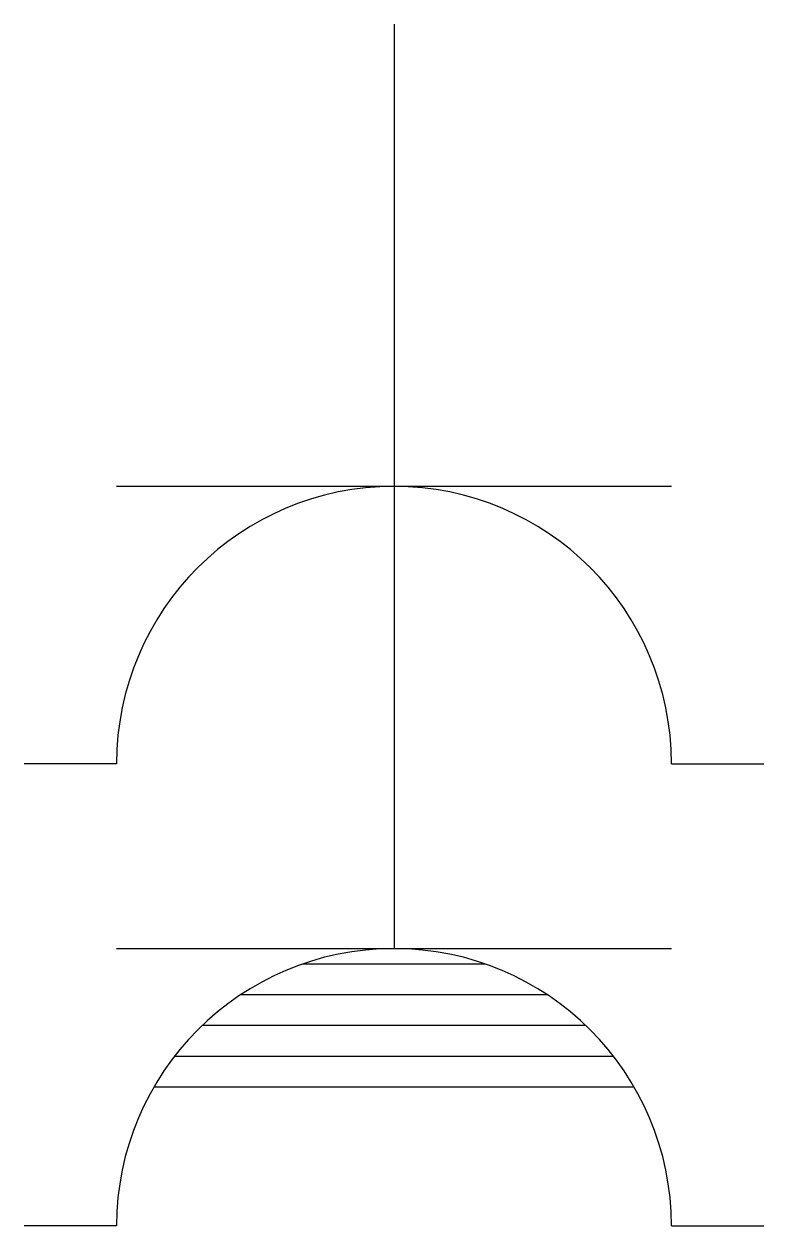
# Model space of a CAD drawing. Header units: millimetres. Extents: x -2.4 to 2.4, y -7.8 to 0.
import ezdxf

# ---------------------------------------------------------------- set-up
doc = ezdxf.new("R2010")
doc.units = ezdxf.units.MM

msp = doc.modelspace()

# ---------------------------------------------------------------- linework, layer by layer
at = {"transparency": 33554687}
for p, q in [((0, 0), (0, -6)), ((-1.8, -3), (1.8, -3)), ((-1.8, -4.8), (-2.4, -4.8)), ((1.8, -4.8), (2.4, -4.8)), ((-1.8, -6), (1.8, -6)), ((0.5916, -6.1), (-0.5916, -6.1)), ((0.995, -6.3), (-0.995, -6.3)), ((1.245, -6.5), (-1.245, -6.5)), ((1.4248, -6.7), (-1.4248, -6.7)), ((1.5588, -6.9), (-1.5588, -6.9)), ((-1.8, -7.8), (-2.4, -7.8)), ((1.8, -7.8), (2.4, -7.8))]:
    msp.add_line(p, q, dxfattribs=at)
for centre in [(0, -4.8), (0, -7.8)]:
    msp.add_arc(centre, 1.8, 0, 180, dxfattribs=at)

doc.saveas('drawing.dxf')
